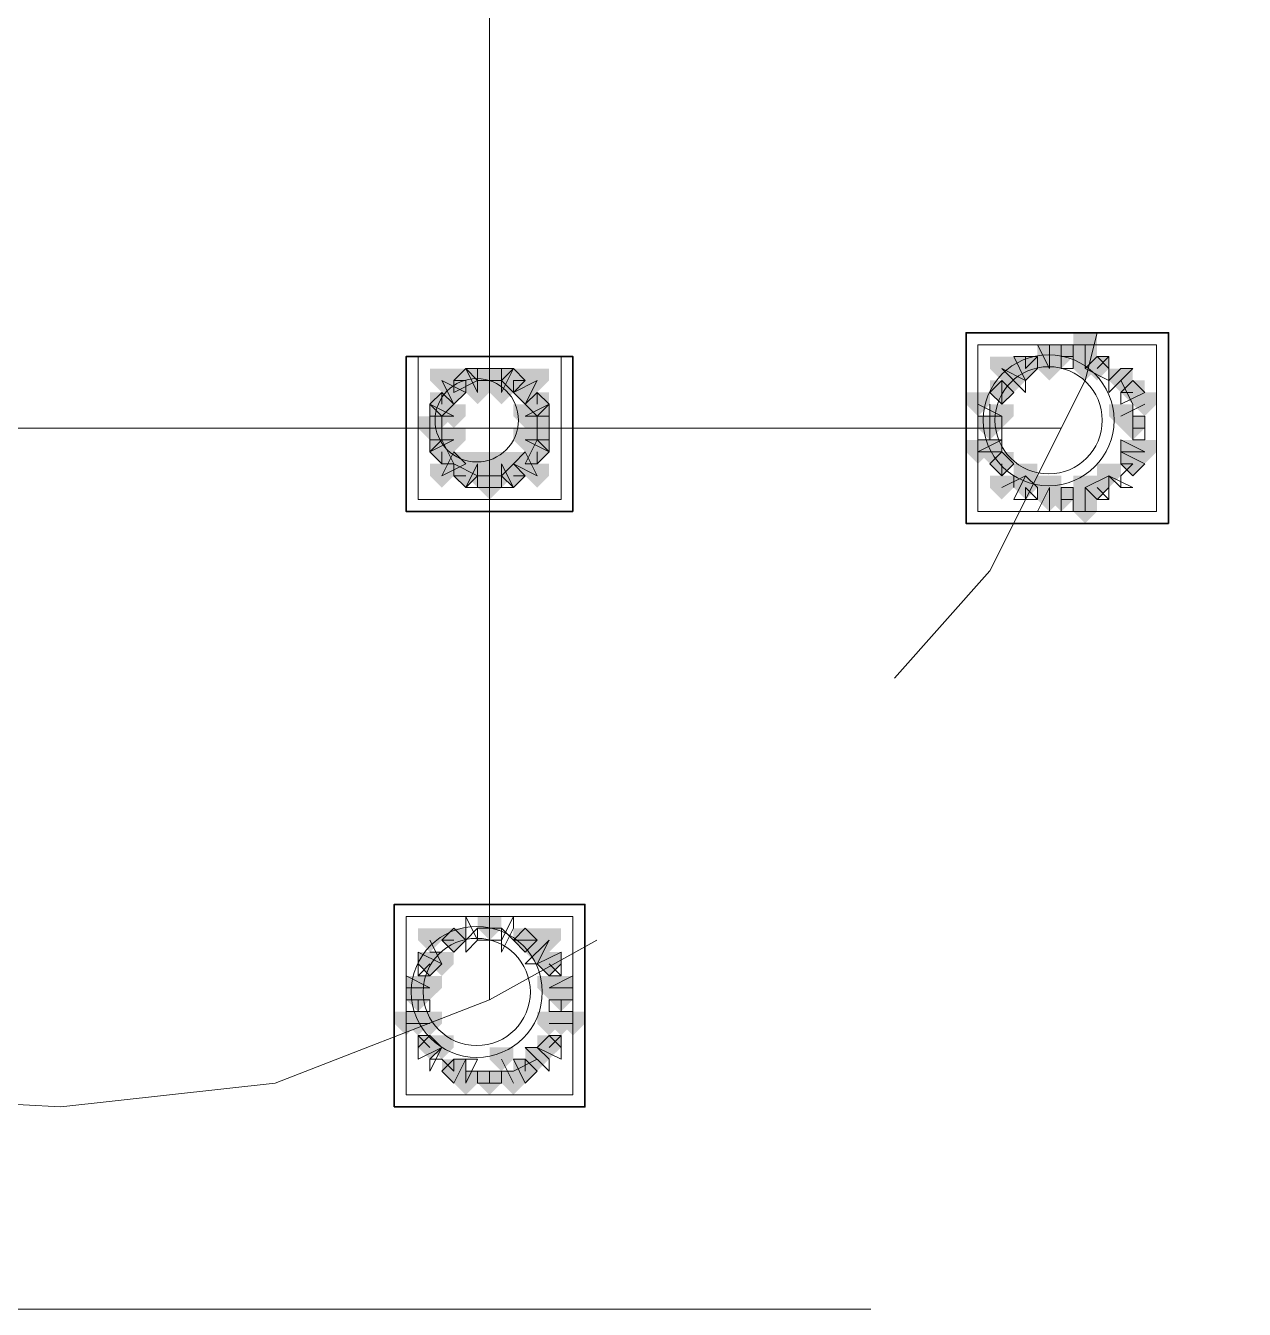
# Model space of a CAD drawing. Header units: millimetres. Extents: x 2315 to 4619, y 1334 to 1897.
# Drawn here: x 3766.15 to 3772.4, y 1534.67 to 1541.26 of the extents above; entities that cross this region are included whole.
import ezdxf

# ---------------------------------------------------------------- set-up
doc = ezdxf.new("R2010")
doc.units = ezdxf.units.MM
doc.linetypes.add('PDF_IMPORT', pattern=[1, 0.8, -0.2])
for name, color, linetype, true_color in [('PDF_10', 7, 'Continuous', 0x00b85c), ('PDF_AXIS', 7, 'Continuous', 0x00b85c), ('PDF_柱构件', 7, 'Continuous', 0x00b85c), ('PDF_转运站初步方案', 7, 'Continuous', 0x00b85c)]:
    doc.layers.add(name, color=color, linetype=linetype, true_color=true_color)
doc.layers.add('PDF_中心线层', color=1, linetype='Continuous')
doc.layers.add('PDF_粗实线层', color=7, linetype='Continuous')

msp = doc.modelspace()

# ---------------------------------------------------------------- hatches: boundary and pattern name
at = {"layer": 'PDF_10', "transparency": 33554559}
for points in [[(3771.4635, 1539.6195), (3771.4024, 1539.6195), (3771.4024, 1539.5584), (3771.4635, 1539.4974), (3771.5246, 1539.5584), (3771.5246, 1539.6195)], [(3771.4635, 1539.6195), (3771.4024, 1539.6195), (3771.4024, 1539.5584), (3771.4635, 1539.4974), (3771.5246, 1539.5584), (3771.5246, 1539.6195)], [(3771.4635, 1539.6195), (3771.4024, 1539.6195), (3771.4024, 1539.5584), (3771.4635, 1539.4974), (3771.5246, 1539.5584), (3771.5246, 1539.6195)], [(3771.2803, 1539.5584), (3771.2192, 1539.5584), (3771.2192, 1539.4974), (3771.2803, 1539.4363), (3771.3413, 1539.4974), (3771.3413, 1539.5584)], [(3771.2803, 1539.5584), (3771.2192, 1539.5584), (3771.2192, 1539.4974), (3771.2803, 1539.4363), (3771.3413, 1539.4974), (3771.3413, 1539.5584)], [(3771.6468, 1539.5584), (3771.5857, 1539.5584), (3771.5857, 1539.4974), (3771.6468, 1539.4363), (3771.7078, 1539.4974), (3771.7078, 1539.5584)], [(3771.6468, 1539.5584), (3771.5857, 1539.5584), (3771.5857, 1539.4974), (3771.6468, 1539.4363), (3771.7078, 1539.4974), (3771.7078, 1539.5584)], [(3768.4095, 1539.4974), (3768.3484, 1539.4974), (3768.3484, 1539.4363), (3768.4095, 1539.3752), (3768.4705, 1539.4363), (3768.4705, 1539.4974)], [(3768.4095, 1539.4974), (3768.3484, 1539.4974), (3768.3484, 1539.4363), (3768.4095, 1539.3752), (3768.4705, 1539.4363), (3768.4705, 1539.4974)], [(3768.5316, 1539.4974), (3768.4705, 1539.4974), (3768.4705, 1539.4363), (3768.5316, 1539.3752), (3768.5927, 1539.4363), (3768.5927, 1539.4974)], [(3768.5316, 1539.4974), (3768.4705, 1539.4974), (3768.4705, 1539.4363), (3768.5316, 1539.3752), (3768.5927, 1539.4363), (3768.5927, 1539.4974)], [(3768.6538, 1539.4974), (3768.5927, 1539.4974), (3768.5927, 1539.4363), (3768.6538, 1539.3752), (3768.7149, 1539.4363), (3768.7149, 1539.4974)], [(3768.6538, 1539.4974), (3768.5927, 1539.4974), (3768.5927, 1539.4363), (3768.6538, 1539.3752), (3768.7149, 1539.4363), (3768.7149, 1539.4974)], [(3771.1581, 1539.4363), (3771.097, 1539.4363), (3771.097, 1539.3752), (3771.1581, 1539.3141), (3771.2192, 1539.3752), (3771.2192, 1539.4363)], [(3771.1581, 1539.4363), (3771.097, 1539.4363), (3771.097, 1539.3752), (3771.1581, 1539.3141), (3771.2192, 1539.3752), (3771.2192, 1539.4363)], [(3771.1581, 1539.4363), (3771.097, 1539.4363), (3771.097, 1539.3752), (3771.1581, 1539.3141), (3771.2192, 1539.3752), (3771.2192, 1539.4363)], [(3771.83, 1539.4363), (3771.7689, 1539.4363), (3771.7689, 1539.3752), (3771.83, 1539.3141), (3771.8911, 1539.3752), (3771.8911, 1539.4363)], [(3771.83, 1539.4363), (3771.7689, 1539.4363), (3771.7689, 1539.3752), (3771.83, 1539.3141), (3771.8911, 1539.3752), (3771.8911, 1539.4363)], [(3768.2873, 1539.3752), (3768.2262, 1539.3752), (3768.2262, 1539.3141), (3768.2873, 1539.253), (3768.3484, 1539.3141), (3768.3484, 1539.3752)], [(3768.2873, 1539.3752), (3768.2262, 1539.3752), (3768.2262, 1539.3141), (3768.2873, 1539.253), (3768.3484, 1539.3141), (3768.3484, 1539.3752)], [(3768.2873, 1539.3752), (3768.2262, 1539.3752), (3768.2262, 1539.3141), (3768.2873, 1539.253), (3768.3484, 1539.3141), (3768.3484, 1539.3752)], [(3768.7759, 1539.3752), (3768.7149, 1539.3752), (3768.7149, 1539.3141), (3768.7759, 1539.253), (3768.837, 1539.3141), (3768.837, 1539.3752)], [(3768.7759, 1539.3752), (3768.7149, 1539.3752), (3768.7149, 1539.3141), (3768.7759, 1539.253), (3768.837, 1539.3141), (3768.837, 1539.3752)], [(3768.7759, 1539.3752), (3768.7149, 1539.3752), (3768.7149, 1539.3141), (3768.7759, 1539.253), (3768.837, 1539.3141), (3768.837, 1539.3752)], [(3768.2262, 1539.253), (3768.1651, 1539.253), (3768.1651, 1539.192), (3768.2262, 1539.1309), (3768.2873, 1539.192), (3768.2873, 1539.253)], [(3768.2262, 1539.253), (3768.1651, 1539.253), (3768.1651, 1539.192), (3768.2262, 1539.1309), (3768.2873, 1539.192), (3768.2873, 1539.253)], [(3768.7759, 1539.253), (3768.7149, 1539.253), (3768.7149, 1539.192), (3768.7759, 1539.1309), (3768.837, 1539.192), (3768.837, 1539.253)], [(3768.7759, 1539.253), (3768.7149, 1539.253), (3768.7149, 1539.192), (3768.7759, 1539.1309), (3768.837, 1539.192), (3768.837, 1539.253)], [(3771.097, 1539.253), (3771.0359, 1539.253), (3771.0359, 1539.192), (3771.097, 1539.1309), (3771.1581, 1539.192), (3771.1581, 1539.253)], [(3771.097, 1539.253), (3771.0359, 1539.253), (3771.0359, 1539.192), (3771.097, 1539.1309), (3771.1581, 1539.192), (3771.1581, 1539.253)], [(3771.83, 1539.253), (3771.7689, 1539.253), (3771.7689, 1539.192), (3771.83, 1539.1309), (3771.8911, 1539.192), (3771.8911, 1539.253)], [(3771.83, 1539.253), (3771.7689, 1539.253), (3771.7689, 1539.192), (3771.83, 1539.1309), (3771.8911, 1539.192), (3771.8911, 1539.253)], [(3768.2873, 1539.1309), (3768.2262, 1539.1309), (3768.2262, 1539.0698), (3768.2873, 1539.0087), (3768.3484, 1539.0698), (3768.3484, 1539.1309)], [(3768.2873, 1539.1309), (3768.2262, 1539.1309), (3768.2262, 1539.0698), (3768.2873, 1539.0087), (3768.3484, 1539.0698), (3768.3484, 1539.1309)], [(3768.7759, 1539.1309), (3768.7149, 1539.1309), (3768.7149, 1539.0698), (3768.7759, 1539.0087), (3768.837, 1539.0698), (3768.837, 1539.1309)], [(3768.7759, 1539.1309), (3768.7149, 1539.1309), (3768.7149, 1539.0698), (3768.7759, 1539.0087), (3768.837, 1539.0698), (3768.837, 1539.1309)], [(3771.1581, 1539.0698), (3771.097, 1539.0698), (3771.097, 1539.0087), (3771.1581, 1538.9476), (3771.2192, 1539.0087), (3771.2192, 1539.0698)], [(3771.1581, 1539.0698), (3771.097, 1539.0698), (3771.097, 1539.0087), (3771.1581, 1538.9476), (3771.2192, 1539.0087), (3771.2192, 1539.0698)], [(3771.1581, 1539.0698), (3771.097, 1539.0698), (3771.097, 1539.0087), (3771.1581, 1538.9476), (3771.2192, 1539.0087), (3771.2192, 1539.0698)], [(3771.83, 1539.0698), (3771.7689, 1539.0698), (3771.7689, 1539.0087), (3771.83, 1538.9476), (3771.8911, 1539.0087), (3771.8911, 1539.0698)], [(3771.83, 1539.0698), (3771.7689, 1539.0698), (3771.7689, 1539.0087), (3771.83, 1538.9476), (3771.8911, 1539.0087), (3771.8911, 1539.0698)], [(3768.4095, 1539.0087), (3768.3484, 1539.0087), (3768.3484, 1538.9476), (3768.4095, 1538.8866), (3768.4705, 1538.9476), (3768.4705, 1539.0087)], [(3768.4095, 1539.0087), (3768.3484, 1539.0087), (3768.3484, 1538.9476), (3768.4095, 1538.8866), (3768.4705, 1538.9476), (3768.4705, 1539.0087)], [(3768.4095, 1539.0087), (3768.3484, 1539.0087), (3768.3484, 1538.9476), (3768.4095, 1538.8866), (3768.4705, 1538.9476), (3768.4705, 1539.0087)], [(3768.6538, 1539.0087), (3768.5927, 1539.0087), (3768.5927, 1538.9476), (3768.6538, 1538.8866), (3768.7149, 1538.9476), (3768.7149, 1539.0087)], [(3768.6538, 1539.0087), (3768.5927, 1539.0087), (3768.5927, 1538.9476), (3768.6538, 1538.8866), (3768.7149, 1538.9476), (3768.7149, 1539.0087)], [(3768.6538, 1539.0087), (3768.5927, 1539.0087), (3768.5927, 1538.9476), (3768.6538, 1538.8866), (3768.7149, 1538.9476), (3768.7149, 1539.0087)], [(3768.5316, 1538.9476), (3768.4705, 1538.9476), (3768.4705, 1538.8866), (3768.5316, 1538.8255), (3768.5927, 1538.8866), (3768.5927, 1538.9476)], [(3768.5316, 1538.9476), (3768.4705, 1538.9476), (3768.4705, 1538.8866), (3768.5316, 1538.8255), (3768.5927, 1538.8866), (3768.5927, 1538.9476)], [(3771.2803, 1538.9476), (3771.2192, 1538.9476), (3771.2192, 1538.8866), (3771.2803, 1538.8255), (3771.3413, 1538.8866), (3771.3413, 1538.9476)], [(3771.2803, 1538.9476), (3771.2192, 1538.9476), (3771.2192, 1538.8866), (3771.2803, 1538.8255), (3771.3413, 1538.8866), (3771.3413, 1538.9476)], [(3771.6468, 1538.9476), (3771.5857, 1538.9476), (3771.5857, 1538.8866), (3771.6468, 1538.8255), (3771.7078, 1538.8866), (3771.7078, 1538.9476)], [(3771.6468, 1538.9476), (3771.5857, 1538.9476), (3771.5857, 1538.8866), (3771.6468, 1538.8255), (3771.7078, 1538.8866), (3771.7078, 1538.9476)], [(3771.4635, 1538.8866), (3771.4024, 1538.8866), (3771.4024, 1538.8255), (3771.4635, 1538.7644), (3771.5246, 1538.8255), (3771.5246, 1538.8866)], [(3771.4635, 1538.8866), (3771.4024, 1538.8866), (3771.4024, 1538.8255), (3771.4635, 1538.7644), (3771.5246, 1538.8255), (3771.5246, 1538.8866)], [(3768.3484, 1536.6265), (3768.2873, 1536.6265), (3768.2873, 1536.5655), (3768.3484, 1536.5044), (3768.4095, 1536.5655), (3768.4095, 1536.6265)], [(3768.3484, 1536.6265), (3768.2873, 1536.6265), (3768.2873, 1536.5655), (3768.3484, 1536.5044), (3768.4095, 1536.5655), (3768.4095, 1536.6265)], [(3768.3484, 1536.6265), (3768.2873, 1536.6265), (3768.2873, 1536.5655), (3768.3484, 1536.5044), (3768.4095, 1536.5655), (3768.4095, 1536.6265)], [(3768.5316, 1536.6876), (3768.4705, 1536.6876), (3768.4705, 1536.6265), (3768.5316, 1536.5655), (3768.5927, 1536.6265), (3768.5927, 1536.6876)], [(3768.5316, 1536.6876), (3768.4705, 1536.6876), (3768.4705, 1536.6265), (3768.5316, 1536.5655), (3768.5927, 1536.6265), (3768.5927, 1536.6876)], [(3768.7149, 1536.6265), (3768.6538, 1536.6265), (3768.6538, 1536.5655), (3768.7149, 1536.5044), (3768.7759, 1536.5655), (3768.7759, 1536.6265)], [(3768.7149, 1536.6265), (3768.6538, 1536.6265), (3768.6538, 1536.5655), (3768.7149, 1536.5044), (3768.7759, 1536.5655), (3768.7759, 1536.6265)], [(3768.7149, 1536.6265), (3768.6538, 1536.6265), (3768.6538, 1536.5655), (3768.7149, 1536.5044), (3768.7759, 1536.5655), (3768.7759, 1536.6265)], [(3768.2262, 1536.5044), (3768.1651, 1536.5044), (3768.1651, 1536.4433), (3768.2262, 1536.3822), (3768.2873, 1536.4433), (3768.2873, 1536.5044)], [(3768.2262, 1536.5044), (3768.1651, 1536.5044), (3768.1651, 1536.4433), (3768.2262, 1536.3822), (3768.2873, 1536.4433), (3768.2873, 1536.5044)], [(3768.837, 1536.5044), (3768.7759, 1536.5044), (3768.7759, 1536.4433), (3768.837, 1536.3822), (3768.8981, 1536.4433), (3768.8981, 1536.5044)], [(3768.837, 1536.5044), (3768.7759, 1536.5044), (3768.7759, 1536.4433), (3768.837, 1536.3822), (3768.8981, 1536.4433), (3768.8981, 1536.5044)], [(3768.1651, 1536.3211), (3768.104, 1536.3211), (3768.104, 1536.2601), (3768.1651, 1536.199), (3768.2262, 1536.2601), (3768.2262, 1536.3211)], [(3768.1651, 1536.3211), (3768.104, 1536.3211), (3768.104, 1536.2601), (3768.1651, 1536.199), (3768.2262, 1536.2601), (3768.2262, 1536.3211)], [(3768.8981, 1536.3211), (3768.837, 1536.3211), (3768.837, 1536.2601), (3768.8981, 1536.199), (3768.9592, 1536.2601), (3768.9592, 1536.3211)], [(3768.8981, 1536.3211), (3768.837, 1536.3211), (3768.837, 1536.2601), (3768.8981, 1536.199), (3768.9592, 1536.2601), (3768.9592, 1536.3211)], [(3768.2262, 1536.0768), (3768.1651, 1536.0768), (3768.1651, 1536.0157), (3768.2262, 1535.9547), (3768.2873, 1536.0157), (3768.2873, 1536.0768)], [(3768.2262, 1536.0768), (3768.1651, 1536.0768), (3768.1651, 1536.0157), (3768.2262, 1535.9547), (3768.2873, 1536.0157), (3768.2873, 1536.0768)], [(3768.837, 1536.0768), (3768.7759, 1536.0768), (3768.7759, 1536.0157), (3768.837, 1535.9547), (3768.8981, 1536.0157), (3768.8981, 1536.0768)], [(3768.837, 1536.0768), (3768.7759, 1536.0768), (3768.7759, 1536.0157), (3768.837, 1535.9547), (3768.8981, 1536.0157), (3768.8981, 1536.0768)], [(3768.3484, 1535.9547), (3768.2873, 1535.9547), (3768.2873, 1535.8936), (3768.3484, 1535.8325), (3768.4095, 1535.8936), (3768.4095, 1535.9547)], [(3768.3484, 1535.9547), (3768.2873, 1535.9547), (3768.2873, 1535.8936), (3768.3484, 1535.8325), (3768.4095, 1535.8936), (3768.4095, 1535.9547)], [(3768.7149, 1535.9547), (3768.6538, 1535.9547), (3768.6538, 1535.8936), (3768.7149, 1535.8325), (3768.7759, 1535.8936), (3768.7759, 1535.9547)], [(3768.7149, 1535.9547), (3768.6538, 1535.9547), (3768.6538, 1535.8936), (3768.7149, 1535.8325), (3768.7759, 1535.8936), (3768.7759, 1535.9547)], [(3768.5316, 1535.8936), (3768.4705, 1535.8936), (3768.4705, 1535.8325), (3768.5316, 1535.7714), (3768.5927, 1535.8325), (3768.5927, 1535.8936)], [(3768.5316, 1535.8936), (3768.4705, 1535.8936), (3768.4705, 1535.8325), (3768.5316, 1535.7714), (3768.5927, 1535.8325), (3768.5927, 1535.8936)]]:
    msp.add_hatch(color=6, dxfattribs=at).paths.add_polyline_path(points)
at = {"layer": 'PDF_柱构件', "transparency": 33554559}
for points in [[(3771.5857, 1539.6806), (3771.5246, 1539.6806), (3771.5246, 1539.6195), (3771.5857, 1539.5584), (3771.6468, 1539.6195), (3771.6468, 1539.6806)], [(3771.4024, 1539.6195), (3771.3413, 1539.6195), (3771.3413, 1539.5584), (3771.4024, 1539.4974), (3771.4635, 1539.5584), (3771.4635, 1539.6195)], [(3771.5857, 1539.6195), (3771.5246, 1539.6195), (3771.5246, 1539.5584), (3771.5857, 1539.4974), (3771.6468, 1539.5584), (3771.6468, 1539.6195)], [(3771.1581, 1539.5584), (3771.097, 1539.5584), (3771.097, 1539.4974), (3771.1581, 1539.4363), (3771.2192, 1539.4974), (3771.2192, 1539.5584)], [(3771.4024, 1539.5584), (3771.3413, 1539.5584), (3771.3413, 1539.4974), (3771.4024, 1539.4363), (3771.4635, 1539.4974), (3771.4635, 1539.5584)], [(3771.5857, 1539.5584), (3771.5246, 1539.5584), (3771.5246, 1539.4974), (3771.5857, 1539.4363), (3771.6468, 1539.4974), (3771.6468, 1539.5584)], [(3768.2873, 1539.4974), (3768.2262, 1539.4974), (3768.2262, 1539.4363), (3768.2873, 1539.3752), (3768.3484, 1539.4363), (3768.3484, 1539.4974)], [(3768.4705, 1539.4974), (3768.4095, 1539.4974), (3768.4095, 1539.4363), (3768.4705, 1539.3752), (3768.5316, 1539.4363), (3768.5316, 1539.4974)], [(3768.5927, 1539.4974), (3768.5316, 1539.4974), (3768.5316, 1539.4363), (3768.5927, 1539.3752), (3768.6538, 1539.4363), (3768.6538, 1539.4974)], [(3768.7759, 1539.4974), (3768.7149, 1539.4974), (3768.7149, 1539.4363), (3768.7759, 1539.3752), (3768.837, 1539.4363), (3768.837, 1539.4974)], [(3771.2192, 1539.4974), (3771.1581, 1539.4974), (3771.1581, 1539.4363), (3771.2192, 1539.3752), (3771.2803, 1539.4363), (3771.2803, 1539.4974)], [(3771.7689, 1539.4974), (3771.7078, 1539.4974), (3771.7078, 1539.4363), (3771.7689, 1539.3752), (3771.83, 1539.4363), (3771.83, 1539.4974)], [(3768.3484, 1539.4363), (3768.2873, 1539.4363), (3768.2873, 1539.3752), (3768.3484, 1539.3141), (3768.4095, 1539.3752), (3768.4095, 1539.4363)], [(3768.4705, 1539.4363), (3768.4095, 1539.4363), (3768.4095, 1539.3752), (3768.4705, 1539.3141), (3768.5316, 1539.3752), (3768.5316, 1539.4363)], [(3768.5927, 1539.4363), (3768.5316, 1539.4363), (3768.5316, 1539.3752), (3768.5927, 1539.3141), (3768.6538, 1539.3752), (3768.6538, 1539.4363)], [(3768.7149, 1539.4363), (3768.6538, 1539.4363), (3768.6538, 1539.3752), (3768.7149, 1539.3141), (3768.7759, 1539.3752), (3768.7759, 1539.4363)], [(3771.0359, 1539.3752), (3770.9749, 1539.3752), (3770.9749, 1539.3141), (3771.0359, 1539.253), (3771.097, 1539.3141), (3771.097, 1539.3752)], [(3771.8911, 1539.3752), (3771.83, 1539.3752), (3771.83, 1539.3141), (3771.8911, 1539.253), (3771.9522, 1539.3141), (3771.9522, 1539.3752)], [(3768.2873, 1539.3141), (3768.2262, 1539.3141), (3768.2262, 1539.253), (3768.2873, 1539.192), (3768.3484, 1539.253), (3768.3484, 1539.3141)], [(3768.3484, 1539.3141), (3768.2873, 1539.3141), (3768.2873, 1539.253), (3768.3484, 1539.192), (3768.4095, 1539.253), (3768.4095, 1539.3141)], [(3768.7149, 1539.3141), (3768.6538, 1539.3141), (3768.6538, 1539.253), (3768.7149, 1539.192), (3768.7759, 1539.253), (3768.7759, 1539.3141)], [(3768.7759, 1539.3141), (3768.7149, 1539.3141), (3768.7149, 1539.253), (3768.7759, 1539.192), (3768.837, 1539.253), (3768.837, 1539.3141)], [(3771.1581, 1539.3141), (3771.097, 1539.3141), (3771.097, 1539.253), (3771.1581, 1539.192), (3771.2192, 1539.253), (3771.2192, 1539.3141)], [(3771.7689, 1539.3141), (3771.7078, 1539.3141), (3771.7078, 1539.253), (3771.7689, 1539.192), (3771.83, 1539.253), (3771.83, 1539.3141)], [(3768.2873, 1539.192), (3768.2262, 1539.192), (3768.2262, 1539.1309), (3768.2873, 1539.0698), (3768.3484, 1539.1309), (3768.3484, 1539.192)], [(3768.3484, 1539.192), (3768.2873, 1539.192), (3768.2873, 1539.1309), (3768.3484, 1539.0698), (3768.4095, 1539.1309), (3768.4095, 1539.192)], [(3768.7149, 1539.192), (3768.6538, 1539.192), (3768.6538, 1539.1309), (3768.7149, 1539.0698), (3768.7759, 1539.1309), (3768.7759, 1539.192)], [(3768.7759, 1539.192), (3768.7149, 1539.192), (3768.7149, 1539.1309), (3768.7759, 1539.0698), (3768.837, 1539.1309), (3768.837, 1539.192)], [(3771.0359, 1539.1309), (3770.9749, 1539.1309), (3770.9749, 1539.0698), (3771.0359, 1539.0087), (3771.097, 1539.0698), (3771.097, 1539.1309)], [(3771.097, 1539.1309), (3771.0359, 1539.1309), (3771.0359, 1539.0698), (3771.097, 1539.0087), (3771.1581, 1539.0698), (3771.1581, 1539.1309)], [(3771.83, 1539.1309), (3771.7689, 1539.1309), (3771.7689, 1539.0698), (3771.83, 1539.0087), (3771.8911, 1539.0698), (3771.8911, 1539.1309)], [(3771.8911, 1539.1309), (3771.83, 1539.1309), (3771.83, 1539.0698), (3771.8911, 1539.0087), (3771.9522, 1539.0698), (3771.9522, 1539.1309)], [(3768.3484, 1539.0698), (3768.2873, 1539.0698), (3768.2873, 1539.0087), (3768.3484, 1538.9476), (3768.4095, 1539.0087), (3768.4095, 1539.0698)], [(3768.4705, 1539.0698), (3768.4095, 1539.0698), (3768.4095, 1539.0087), (3768.4705, 1538.9476), (3768.5316, 1539.0087), (3768.5316, 1539.0698)], [(3768.5927, 1539.0698), (3768.5316, 1539.0698), (3768.5316, 1539.0087), (3768.5927, 1538.9476), (3768.6538, 1539.0087), (3768.6538, 1539.0698)], [(3768.7149, 1539.0698), (3768.6538, 1539.0698), (3768.6538, 1539.0087), (3768.7149, 1538.9476), (3768.7759, 1539.0087), (3768.7759, 1539.0698)], [(3768.2873, 1539.0087), (3768.2262, 1539.0087), (3768.2262, 1538.9476), (3768.2873, 1538.8866), (3768.3484, 1538.9476), (3768.3484, 1539.0087)], [(3768.4705, 1539.0087), (3768.4095, 1539.0087), (3768.4095, 1538.9476), (3768.4705, 1538.8866), (3768.5316, 1538.9476), (3768.5316, 1539.0087)], [(3768.5927, 1539.0087), (3768.5316, 1539.0087), (3768.5316, 1538.9476), (3768.5927, 1538.8866), (3768.6538, 1538.9476), (3768.6538, 1539.0087)], [(3768.7759, 1539.0087), (3768.7149, 1539.0087), (3768.7149, 1538.9476), (3768.7759, 1538.8866), (3768.837, 1538.9476), (3768.837, 1539.0087)], [(3771.2803, 1539.0087), (3771.2192, 1539.0087), (3771.2192, 1538.9476), (3771.2803, 1538.8866), (3771.3413, 1538.9476), (3771.3413, 1539.0087)], [(3771.7078, 1539.0087), (3771.6468, 1539.0087), (3771.6468, 1538.9476), (3771.7078, 1538.8866), (3771.7689, 1538.9476), (3771.7689, 1539.0087)], [(3771.1581, 1538.9476), (3771.097, 1538.9476), (3771.097, 1538.8866), (3771.1581, 1538.8255), (3771.2192, 1538.8866), (3771.2192, 1538.9476)], [(3771.4024, 1538.9476), (3771.3413, 1538.9476), (3771.3413, 1538.8866), (3771.4024, 1538.8255), (3771.4635, 1538.8866), (3771.4635, 1538.9476)], [(3771.5857, 1538.9476), (3771.5246, 1538.9476), (3771.5246, 1538.8866), (3771.5857, 1538.8255), (3771.6468, 1538.8866), (3771.6468, 1538.9476)], [(3771.4024, 1538.8866), (3771.3413, 1538.8866), (3771.3413, 1538.8255), (3771.4024, 1538.7644), (3771.4635, 1538.8255), (3771.4635, 1538.8866)], [(3771.5857, 1538.8866), (3771.5246, 1538.8866), (3771.5246, 1538.8255), (3771.5857, 1538.7644), (3771.6468, 1538.8255), (3771.6468, 1538.8866)], [(3771.5857, 1538.8255), (3771.5246, 1538.8255), (3771.5246, 1538.7644), (3771.5857, 1538.7033), (3771.6468, 1538.7644), (3771.6468, 1538.8255)], [(3768.2262, 1536.6265), (3768.1651, 1536.6265), (3768.1651, 1536.5655), (3768.2262, 1536.5044), (3768.2873, 1536.5655), (3768.2873, 1536.6265)], [(3768.837, 1536.6265), (3768.7759, 1536.6265), (3768.7759, 1536.5655), (3768.837, 1536.5044), (3768.8981, 1536.5655), (3768.8981, 1536.6265)], [(3768.7759, 1536.5655), (3768.7149, 1536.5655), (3768.7149, 1536.5044), (3768.7759, 1536.4433), (3768.837, 1536.5044), (3768.837, 1536.5655)], [(3768.2873, 1536.5044), (3768.2262, 1536.5044), (3768.2262, 1536.4433), (3768.2873, 1536.3822), (3768.3484, 1536.4433), (3768.3484, 1536.5044)], [(3768.1651, 1536.3822), (3768.104, 1536.3822), (3768.104, 1536.3211), (3768.1651, 1536.2601), (3768.2262, 1536.3211), (3768.2262, 1536.3822)], [(3768.2262, 1536.3822), (3768.1651, 1536.3822), (3768.1651, 1536.3211), (3768.2262, 1536.2601), (3768.2873, 1536.3211), (3768.2873, 1536.3822)], [(3768.837, 1536.3822), (3768.7759, 1536.3822), (3768.7759, 1536.3211), (3768.837, 1536.2601), (3768.8981, 1536.3211), (3768.8981, 1536.3822)], [(3768.8981, 1536.3822), (3768.837, 1536.3822), (3768.837, 1536.3211), (3768.8981, 1536.2601), (3768.9592, 1536.3211), (3768.9592, 1536.3822)], [(3768.104, 1536.199), (3768.043, 1536.199), (3768.043, 1536.1379), (3768.104, 1536.0768), (3768.1651, 1536.1379), (3768.1651, 1536.199)], [(3768.1651, 1536.199), (3768.104, 1536.199), (3768.104, 1536.1379), (3768.1651, 1536.0768), (3768.2262, 1536.1379), (3768.2262, 1536.199)], [(3768.2262, 1536.199), (3768.1651, 1536.199), (3768.1651, 1536.1379), (3768.2262, 1536.0768), (3768.2873, 1536.1379), (3768.2873, 1536.199)], [(3768.837, 1536.199), (3768.7759, 1536.199), (3768.7759, 1536.1379), (3768.837, 1536.0768), (3768.8981, 1536.1379), (3768.8981, 1536.199)], [(3768.8981, 1536.199), (3768.837, 1536.199), (3768.837, 1536.1379), (3768.8981, 1536.0768), (3768.9592, 1536.1379), (3768.9592, 1536.199)], [(3768.9592, 1536.199), (3768.8981, 1536.199), (3768.8981, 1536.1379), (3768.9592, 1536.0768), (3769.0203, 1536.1379), (3769.0203, 1536.199)], [(3768.2873, 1536.0768), (3768.2262, 1536.0768), (3768.2262, 1536.0157), (3768.2873, 1535.9547), (3768.3484, 1536.0157), (3768.3484, 1536.0768)], [(3768.5927, 1536.0157), (3768.5316, 1536.0157), (3768.5316, 1535.9547), (3768.5927, 1535.8936), (3768.6538, 1535.9547), (3768.6538, 1536.0157)], [(3768.7759, 1536.0157), (3768.7149, 1536.0157), (3768.7149, 1535.9547), (3768.7759, 1535.8936), (3768.837, 1535.9547), (3768.837, 1536.0157)], [(3768.4095, 1535.8936), (3768.3484, 1535.8936), (3768.3484, 1535.8325), (3768.4095, 1535.7714), (3768.4705, 1535.8325), (3768.4705, 1535.8936)], [(3768.6538, 1535.8936), (3768.5927, 1535.8936), (3768.5927, 1535.8325), (3768.6538, 1535.7714), (3768.7149, 1535.8325), (3768.7149, 1535.8936)]]:
    msp.add_hatch(color=6, dxfattribs=at).paths.add_polyline_path(points)
at = {"layer": 'PDF_转运站初步方案', "transparency": 33554559}
for points in [[(3771.4635, 1539.6195), (3771.4024, 1539.6195), (3771.4024, 1539.5584), (3771.4635, 1539.4974), (3771.5246, 1539.5584), (3771.5246, 1539.6195)], [(3771.4635, 1539.6195), (3771.4024, 1539.6195), (3771.4024, 1539.5584), (3771.4635, 1539.4974), (3771.5246, 1539.5584), (3771.5246, 1539.6195)], [(3771.2803, 1539.5584), (3771.2192, 1539.5584), (3771.2192, 1539.4974), (3771.2803, 1539.4363), (3771.3413, 1539.4974), (3771.3413, 1539.5584)], [(3771.2803, 1539.5584), (3771.2192, 1539.5584), (3771.2192, 1539.4974), (3771.2803, 1539.4363), (3771.3413, 1539.4974), (3771.3413, 1539.5584)], [(3771.6468, 1539.5584), (3771.5857, 1539.5584), (3771.5857, 1539.4974), (3771.6468, 1539.4363), (3771.7078, 1539.4974), (3771.7078, 1539.5584)], [(3771.6468, 1539.5584), (3771.5857, 1539.5584), (3771.5857, 1539.4974), (3771.6468, 1539.4363), (3771.7078, 1539.4974), (3771.7078, 1539.5584)], [(3768.4095, 1539.4974), (3768.3484, 1539.4974), (3768.3484, 1539.4363), (3768.4095, 1539.3752), (3768.4705, 1539.4363), (3768.4705, 1539.4974)], [(3768.4095, 1539.4974), (3768.3484, 1539.4974), (3768.3484, 1539.4363), (3768.4095, 1539.3752), (3768.4705, 1539.4363), (3768.4705, 1539.4974)], [(3768.5316, 1539.4974), (3768.4705, 1539.4974), (3768.4705, 1539.4363), (3768.5316, 1539.3752), (3768.5927, 1539.4363), (3768.5927, 1539.4974)], [(3768.5316, 1539.4974), (3768.4705, 1539.4974), (3768.4705, 1539.4363), (3768.5316, 1539.3752), (3768.5927, 1539.4363), (3768.5927, 1539.4974)], [(3768.6538, 1539.4974), (3768.5927, 1539.4974), (3768.5927, 1539.4363), (3768.6538, 1539.3752), (3768.7149, 1539.4363), (3768.7149, 1539.4974)], [(3768.6538, 1539.4974), (3768.5927, 1539.4974), (3768.5927, 1539.4363), (3768.6538, 1539.3752), (3768.7149, 1539.4363), (3768.7149, 1539.4974)], [(3771.1581, 1539.4363), (3771.097, 1539.4363), (3771.097, 1539.3752), (3771.1581, 1539.3141), (3771.2192, 1539.3752), (3771.2192, 1539.4363)], [(3771.1581, 1539.4363), (3771.097, 1539.4363), (3771.097, 1539.3752), (3771.1581, 1539.3141), (3771.2192, 1539.3752), (3771.2192, 1539.4363)], [(3771.83, 1539.4363), (3771.7689, 1539.4363), (3771.7689, 1539.3752), (3771.83, 1539.3141), (3771.8911, 1539.3752), (3771.8911, 1539.4363)], [(3771.83, 1539.4363), (3771.7689, 1539.4363), (3771.7689, 1539.3752), (3771.83, 1539.3141), (3771.8911, 1539.3752), (3771.8911, 1539.4363)], [(3768.2873, 1539.3752), (3768.2262, 1539.3752), (3768.2262, 1539.3141), (3768.2873, 1539.253), (3768.3484, 1539.3141), (3768.3484, 1539.3752)], [(3768.2873, 1539.3752), (3768.2262, 1539.3752), (3768.2262, 1539.3141), (3768.2873, 1539.253), (3768.3484, 1539.3141), (3768.3484, 1539.3752)], [(3768.7759, 1539.3752), (3768.7149, 1539.3752), (3768.7149, 1539.3141), (3768.7759, 1539.253), (3768.837, 1539.3141), (3768.837, 1539.3752)], [(3768.7759, 1539.3752), (3768.7149, 1539.3752), (3768.7149, 1539.3141), (3768.7759, 1539.253), (3768.837, 1539.3141), (3768.837, 1539.3752)], [(3768.2262, 1539.253), (3768.1651, 1539.253), (3768.1651, 1539.192), (3768.2262, 1539.1309), (3768.2873, 1539.192), (3768.2873, 1539.253)], [(3768.2262, 1539.253), (3768.1651, 1539.253), (3768.1651, 1539.192), (3768.2262, 1539.1309), (3768.2873, 1539.192), (3768.2873, 1539.253)], [(3768.7759, 1539.253), (3768.7149, 1539.253), (3768.7149, 1539.192), (3768.7759, 1539.1309), (3768.837, 1539.192), (3768.837, 1539.253)], [(3768.7759, 1539.253), (3768.7149, 1539.253), (3768.7149, 1539.192), (3768.7759, 1539.1309), (3768.837, 1539.192), (3768.837, 1539.253)], [(3771.097, 1539.253), (3771.0359, 1539.253), (3771.0359, 1539.192), (3771.097, 1539.1309), (3771.1581, 1539.192), (3771.1581, 1539.253)], [(3771.097, 1539.253), (3771.0359, 1539.253), (3771.0359, 1539.192), (3771.097, 1539.1309), (3771.1581, 1539.192), (3771.1581, 1539.253)], [(3771.83, 1539.253), (3771.7689, 1539.253), (3771.7689, 1539.192), (3771.83, 1539.1309), (3771.8911, 1539.192), (3771.8911, 1539.253)], [(3771.83, 1539.253), (3771.7689, 1539.253), (3771.7689, 1539.192), (3771.83, 1539.1309), (3771.8911, 1539.192), (3771.8911, 1539.253)], [(3768.2873, 1539.1309), (3768.2262, 1539.1309), (3768.2262, 1539.0698), (3768.2873, 1539.0087), (3768.3484, 1539.0698), (3768.3484, 1539.1309)], [(3768.2873, 1539.1309), (3768.2262, 1539.1309), (3768.2262, 1539.0698), (3768.2873, 1539.0087), (3768.3484, 1539.0698), (3768.3484, 1539.1309)], [(3768.7759, 1539.1309), (3768.7149, 1539.1309), (3768.7149, 1539.0698), (3768.7759, 1539.0087), (3768.837, 1539.0698), (3768.837, 1539.1309)], [(3768.7759, 1539.1309), (3768.7149, 1539.1309), (3768.7149, 1539.0698), (3768.7759, 1539.0087), (3768.837, 1539.0698), (3768.837, 1539.1309)], [(3771.1581, 1539.0698), (3771.097, 1539.0698), (3771.097, 1539.0087), (3771.1581, 1538.9476), (3771.2192, 1539.0087), (3771.2192, 1539.0698)], [(3771.1581, 1539.0698), (3771.097, 1539.0698), (3771.097, 1539.0087), (3771.1581, 1538.9476), (3771.2192, 1539.0087), (3771.2192, 1539.0698)], [(3771.83, 1539.0698), (3771.7689, 1539.0698), (3771.7689, 1539.0087), (3771.83, 1538.9476), (3771.8911, 1539.0087), (3771.8911, 1539.0698)], [(3771.83, 1539.0698), (3771.7689, 1539.0698), (3771.7689, 1539.0087), (3771.83, 1538.9476), (3771.8911, 1539.0087), (3771.8911, 1539.0698)], [(3768.4095, 1539.0087), (3768.3484, 1539.0087), (3768.3484, 1538.9476), (3768.4095, 1538.8866), (3768.4705, 1538.9476), (3768.4705, 1539.0087)], [(3768.4095, 1539.0087), (3768.3484, 1539.0087), (3768.3484, 1538.9476), (3768.4095, 1538.8866), (3768.4705, 1538.9476), (3768.4705, 1539.0087)], [(3768.6538, 1539.0087), (3768.5927, 1539.0087), (3768.5927, 1538.9476), (3768.6538, 1538.8866), (3768.7149, 1538.9476), (3768.7149, 1539.0087)], [(3768.6538, 1539.0087), (3768.5927, 1539.0087), (3768.5927, 1538.9476), (3768.6538, 1538.8866), (3768.7149, 1538.9476), (3768.7149, 1539.0087)], [(3768.5316, 1538.9476), (3768.4705, 1538.9476), (3768.4705, 1538.8866), (3768.5316, 1538.8255), (3768.5927, 1538.8866), (3768.5927, 1538.9476)], [(3768.5316, 1538.9476), (3768.4705, 1538.9476), (3768.4705, 1538.8866), (3768.5316, 1538.8255), (3768.5927, 1538.8866), (3768.5927, 1538.9476)], [(3771.2803, 1538.9476), (3771.2192, 1538.9476), (3771.2192, 1538.8866), (3771.2803, 1538.8255), (3771.3413, 1538.8866), (3771.3413, 1538.9476)], [(3771.2803, 1538.9476), (3771.2192, 1538.9476), (3771.2192, 1538.8866), (3771.2803, 1538.8255), (3771.3413, 1538.8866), (3771.3413, 1538.9476)], [(3771.6468, 1538.9476), (3771.5857, 1538.9476), (3771.5857, 1538.8866), (3771.6468, 1538.8255), (3771.7078, 1538.8866), (3771.7078, 1538.9476)], [(3771.6468, 1538.9476), (3771.5857, 1538.9476), (3771.5857, 1538.8866), (3771.6468, 1538.8255), (3771.7078, 1538.8866), (3771.7078, 1538.9476)], [(3771.4635, 1538.8866), (3771.4024, 1538.8866), (3771.4024, 1538.8255), (3771.4635, 1538.7644), (3771.5246, 1538.8255), (3771.5246, 1538.8866)], [(3771.4635, 1538.8866), (3771.4024, 1538.8866), (3771.4024, 1538.8255), (3771.4635, 1538.7644), (3771.5246, 1538.8255), (3771.5246, 1538.8866)], [(3768.3484, 1536.6265), (3768.2873, 1536.6265), (3768.2873, 1536.5655), (3768.3484, 1536.5044), (3768.4095, 1536.5655), (3768.4095, 1536.6265)], [(3768.3484, 1536.6265), (3768.2873, 1536.6265), (3768.2873, 1536.5655), (3768.3484, 1536.5044), (3768.4095, 1536.5655), (3768.4095, 1536.6265)], [(3768.5316, 1536.6876), (3768.4705, 1536.6876), (3768.4705, 1536.6265), (3768.5316, 1536.5655), (3768.5927, 1536.6265), (3768.5927, 1536.6876)], [(3768.5316, 1536.6876), (3768.4705, 1536.6876), (3768.4705, 1536.6265), (3768.5316, 1536.5655), (3768.5927, 1536.6265), (3768.5927, 1536.6876)], [(3768.7149, 1536.6265), (3768.6538, 1536.6265), (3768.6538, 1536.5655), (3768.7149, 1536.5044), (3768.7759, 1536.5655), (3768.7759, 1536.6265)], [(3768.7149, 1536.6265), (3768.6538, 1536.6265), (3768.6538, 1536.5655), (3768.7149, 1536.5044), (3768.7759, 1536.5655), (3768.7759, 1536.6265)], [(3768.2262, 1536.5044), (3768.1651, 1536.5044), (3768.1651, 1536.4433), (3768.2262, 1536.3822), (3768.2873, 1536.4433), (3768.2873, 1536.5044)], [(3768.2262, 1536.5044), (3768.1651, 1536.5044), (3768.1651, 1536.4433), (3768.2262, 1536.3822), (3768.2873, 1536.4433), (3768.2873, 1536.5044)], [(3768.837, 1536.5044), (3768.7759, 1536.5044), (3768.7759, 1536.4433), (3768.837, 1536.3822), (3768.8981, 1536.4433), (3768.8981, 1536.5044)], [(3768.837, 1536.5044), (3768.7759, 1536.5044), (3768.7759, 1536.4433), (3768.837, 1536.3822), (3768.8981, 1536.4433), (3768.8981, 1536.5044)], [(3768.1651, 1536.3211), (3768.104, 1536.3211), (3768.104, 1536.2601), (3768.1651, 1536.199), (3768.2262, 1536.2601), (3768.2262, 1536.3211)], [(3768.1651, 1536.3211), (3768.104, 1536.3211), (3768.104, 1536.2601), (3768.1651, 1536.199), (3768.2262, 1536.2601), (3768.2262, 1536.3211)], [(3768.8981, 1536.3211), (3768.837, 1536.3211), (3768.837, 1536.2601), (3768.8981, 1536.199), (3768.9592, 1536.2601), (3768.9592, 1536.3211)], [(3768.8981, 1536.3211), (3768.837, 1536.3211), (3768.837, 1536.2601), (3768.8981, 1536.199), (3768.9592, 1536.2601), (3768.9592, 1536.3211)], [(3768.2262, 1536.0768), (3768.1651, 1536.0768), (3768.1651, 1536.0157), (3768.2262, 1535.9547), (3768.2873, 1536.0157), (3768.2873, 1536.0768)], [(3768.2262, 1536.0768), (3768.1651, 1536.0768), (3768.1651, 1536.0157), (3768.2262, 1535.9547), (3768.2873, 1536.0157), (3768.2873, 1536.0768)], [(3768.837, 1536.0768), (3768.7759, 1536.0768), (3768.7759, 1536.0157), (3768.837, 1535.9547), (3768.8981, 1536.0157), (3768.8981, 1536.0768)], [(3768.837, 1536.0768), (3768.7759, 1536.0768), (3768.7759, 1536.0157), (3768.837, 1535.9547), (3768.8981, 1536.0157), (3768.8981, 1536.0768)], [(3768.3484, 1535.9547), (3768.2873, 1535.9547), (3768.2873, 1535.8936), (3768.3484, 1535.8325), (3768.4095, 1535.8936), (3768.4095, 1535.9547)], [(3768.3484, 1535.9547), (3768.2873, 1535.9547), (3768.2873, 1535.8936), (3768.3484, 1535.8325), (3768.4095, 1535.8936), (3768.4095, 1535.9547)], [(3768.7149, 1535.9547), (3768.6538, 1535.9547), (3768.6538, 1535.8936), (3768.7149, 1535.8325), (3768.7759, 1535.8936), (3768.7759, 1535.9547)], [(3768.7149, 1535.9547), (3768.6538, 1535.9547), (3768.6538, 1535.8936), (3768.7149, 1535.8325), (3768.7759, 1535.8936), (3768.7759, 1535.9547)], [(3768.5316, 1535.8936), (3768.4705, 1535.8936), (3768.4705, 1535.8325), (3768.5316, 1535.7714), (3768.5927, 1535.8325), (3768.5927, 1535.8936)], [(3768.5316, 1535.8936), (3768.4705, 1535.8936), (3768.4705, 1535.8325), (3768.5316, 1535.7714), (3768.5927, 1535.8325), (3768.5927, 1535.8936)]]:
    msp.add_hatch(color=6, dxfattribs=at).paths.add_polyline_path(points)

# ---------------------------------------------------------------- linework, layer by layer
at = {"layer": 'PDF_10', "color": 6, "lineweight": 18}
for points in [[(3771.2803, 1539.5584), (3771.2803, 1539.4974), (3771.3413, 1539.5584)], [(3771.4635, 1539.5584), (3771.5246, 1539.5584)], [(3771.6468, 1539.5584), (3771.7078, 1539.4974)], [(3771.6468, 1539.4974), (3771.7078, 1539.5584)], [(3768.5316, 1539.4363), (3768.5316, 1539.4974)], [(3768.3484, 1539.4363), (3768.4095, 1539.4363), (3768.4095, 1539.3752)], [(3768.4705, 1539.4363), (3768.5927, 1539.4363)], [(3768.6538, 1539.3752), (3768.6538, 1539.4363), (3768.7149, 1539.4363)], [(3771.1581, 1539.3141), (3771.1581, 1539.4363)], [(3771.7689, 1539.4363), (3771.83, 1539.3141)], [(3768.2873, 1539.3141), (3768.2873, 1539.3752)], [(3768.7759, 1539.3752), (3768.7759, 1539.3141)], [(3771.7689, 1539.3752), (3771.83, 1539.3752)], [(3768.2262, 1539.1309), (3768.2262, 1539.253)], [(3768.2873, 1539.192), (3768.2262, 1539.192)], [(3768.7759, 1539.253), (3768.7759, 1539.1309)], [(3768.7759, 1539.192), (3768.837, 1539.192)], [(3771.097, 1539.1309), (3771.097, 1539.253)], [(3771.1581, 1539.192), (3771.097, 1539.192)], [(3771.83, 1539.253), (3771.83, 1539.1309)], [(3771.83, 1539.192), (3771.8911, 1539.192)], [(3768.2873, 1539.0087), (3768.2873, 1539.0698), (3768.2873, 1539.0087)], [(3768.7759, 1539.0087), (3768.7759, 1539.0698), (3768.7759, 1539.0087)], [(3771.1581, 1538.9476), (3771.1581, 1539.0087)], [(3771.7689, 1539.0087), (3771.83, 1539.0087), (3771.7689, 1538.9476)], [(3768.4095, 1538.9476), (3768.3484, 1538.9476)], [(3768.5316, 1538.9476), (3768.5316, 1538.8866)], [(3768.7149, 1538.9476), (3768.6538, 1538.9476)], [(3768.5927, 1538.8866), (3768.4705, 1538.8866)], [(3771.3413, 1538.8255), (3771.2803, 1538.8866), (3771.2803, 1538.8255)], [(3771.7078, 1538.8866), (3771.6468, 1538.8255)], [(3771.6468, 1538.8866), (3771.7078, 1538.8255)], [(3771.5246, 1538.8255), (3771.4635, 1538.8255), (3771.4635, 1538.7644)], [(3768.5927, 1536.6265), (3768.4705, 1536.6265)], [(3768.5316, 1536.5655), (3768.5316, 1536.6265)], [(3768.3484, 1536.5655), (3768.2873, 1536.5655)], [(3768.7759, 1536.5655), (3768.6538, 1536.5655)], [(3768.2262, 1536.4433), (3768.1651, 1536.3822)], [(3768.2262, 1536.3822), (3768.1651, 1536.4433)], [(3768.8981, 1536.3822), (3768.837, 1536.4433)], [(3768.837, 1536.3822), (3768.8981, 1536.4433)], [(3768.104, 1536.2601), (3768.1651, 1536.2601), (3768.1651, 1536.199)], [(3768.8981, 1536.199), (3768.8981, 1536.2601), (3768.9592, 1536.2601)], [(3768.1651, 1536.0768), (3768.2262, 1536.0157)], [(3768.2262, 1536.0768), (3768.1651, 1536.0157)], [(3768.837, 1536.0157), (3768.8981, 1536.0768)], [(3768.837, 1536.0768), (3768.8981, 1536.0157)], [(3768.2873, 1535.9547), (3768.3484, 1535.8936), (3768.3484, 1535.9547)], [(3768.6538, 1535.8936), (3768.7759, 1535.9547)], [(3768.7149, 1535.9547), (3768.7149, 1535.8936)], [(3768.5316, 1535.8936), (3768.5316, 1535.8325)], [(3768.4705, 1535.8325), (3768.5927, 1535.8325)]]:
    msp.add_lwpolyline(points, dxfattribs=at)
at = {"layer": 'PDF_AXIS', "color": 6, "lineweight": 18}
for points in [[(3771.9522, 1538.7644), (3771.9522, 1539.6195), (3771.0359, 1539.6195), (3771.0359, 1538.7644)], [(3768.8981, 1538.8255), (3768.8981, 1539.5584), (3768.1651, 1539.5584), (3768.1651, 1538.8255)], [(3768.104, 1535.7714), (3768.104, 1536.6876), (3768.9592, 1536.6876), (3768.9592, 1535.7714)]]:
    msp.add_lwpolyline(points, close=True, dxfattribs=at)
at = {"layer": 'PDF_中心线层', "color": 5, "linetype": 'PDF_IMPORT', "lineweight": 18, "ltscale": 14.048656}
msp.add_lwpolyline([(3703.0527, 1534.672), (3773.0516, 1534.672), (3773.0516, 1561.6698), (3703.0527, 1561.6698), (3703.0527, 1534.672)], dxfattribs=at)
at = {"layer": 'PDF_中心线层', "color": 6, "lineweight": 18}
for points in [[(3768.5316, 1547.1325), (3768.5316, 1536.2601)], [(3760.0413, 1541.6352), (3760.0413, 1541.1466), (3760.2857, 1539.986), (3760.7132, 1538.9476), (3761.324, 1537.9703), (3762.1181, 1537.1763), (3763.0343, 1536.5044), (3764.0727, 1536.0157), (3765.1722, 1535.7714), (3766.3327, 1535.7103), (3767.4322, 1535.8325), (3768.5316, 1536.2601), (3769.0813, 1536.5655)], [(3770.6084, 1537.9093), (3771.097, 1538.459), (3771.5857, 1539.4363), (3771.6468, 1539.6806)], [(3760.5911, 1539.192), (3771.4635, 1539.192)]]:
    msp.add_lwpolyline(points, dxfattribs=at)
at = {"layer": 'PDF_柱构件', "color": 6, "lineweight": 18}
for points in [[(3771.3413, 1539.6195), (3771.4024, 1539.4974), (3771.4024, 1539.6195)], [(3771.4635, 1539.4974), (3771.5246, 1539.4974), (3771.5246, 1539.6195), (3771.4635, 1539.6195)], [(3771.5857, 1539.6195), (3771.5857, 1539.4974)], [(3771.2803, 1539.4363), (3771.3413, 1539.4974), (3771.3413, 1539.5584), (3771.2192, 1539.5584)], [(3771.5857, 1539.4974), (3771.7078, 1539.4363), (3771.7078, 1539.5584), (3771.6468, 1539.5584)], [(3768.3484, 1539.3752), (3768.4705, 1539.4363), (3768.4095, 1539.4974), (3768.3484, 1539.4363)], [(3768.4095, 1539.4974), (3768.4705, 1539.3752), (3768.4705, 1539.4974)], [(3768.4705, 1539.4363), (3768.5927, 1539.4363), (3768.5927, 1539.4974), (3768.4705, 1539.4974)], [(3768.5927, 1539.4974), (3768.5927, 1539.3752), (3768.6538, 1539.4974)], [(3768.5927, 1539.4363), (3768.6538, 1539.3752), (3768.7149, 1539.4363), (3768.6538, 1539.4974)], [(3771.1581, 1539.4974), (3771.2803, 1539.3752), (3771.2803, 1539.4363)], [(3771.7689, 1539.4974), (3771.7078, 1539.4363), (3771.7078, 1539.3752), (3771.83, 1539.4974)], [(3768.2873, 1539.4363), (3768.3484, 1539.3141), (3768.4095, 1539.3752)], [(3768.7759, 1539.4363), (3768.6538, 1539.3752), (3768.7149, 1539.3141)], [(3771.1581, 1539.3141), (3771.2192, 1539.3752), (3771.1581, 1539.4363), (3771.097, 1539.3752)], [(3771.7689, 1539.3752), (3771.7689, 1539.3141), (3771.8911, 1539.3752), (3771.83, 1539.4363)], [(3768.2873, 1539.253), (3768.3484, 1539.3141), (3768.2873, 1539.3752), (3768.2262, 1539.3141)], [(3768.7149, 1539.3141), (3768.7759, 1539.253), (3768.837, 1539.3141), (3768.7759, 1539.3752)], [(3768.2262, 1539.253), (3768.3484, 1539.253), (3768.2262, 1539.3141)], [(3768.837, 1539.3141), (3768.7149, 1539.253), (3768.837, 1539.253)], [(3771.0359, 1539.3141), (3771.1581, 1539.253)], [(3771.8911, 1539.3141), (3771.7689, 1539.253)], [(3768.2873, 1539.1309), (3768.2873, 1539.253), (3768.2262, 1539.253), (3768.2262, 1539.1309)], [(3768.7759, 1539.253), (3768.7759, 1539.1309), (3768.837, 1539.1309), (3768.837, 1539.253)], [(3771.1581, 1539.1309), (3771.1581, 1539.253), (3771.0359, 1539.253), (3771.0359, 1539.1309)], [(3771.83, 1539.253), (3771.83, 1539.1309), (3771.8911, 1539.1309), (3771.8911, 1539.253)], [(3768.2262, 1539.0698), (3768.3484, 1539.1309), (3768.2262, 1539.1309)], [(3768.3484, 1539.0087), (3768.2873, 1539.1309), (3768.2262, 1539.0698), (3768.2873, 1539.0087)], [(3768.837, 1539.1309), (3768.7149, 1539.1309), (3768.837, 1539.0698)], [(3768.7759, 1539.1309), (3768.7149, 1539.0087), (3768.7759, 1539.0087), (3768.837, 1539.0698)], [(3771.0359, 1539.0698), (3771.1581, 1539.0698), (3771.1581, 1539.1309)], [(3771.8911, 1539.0698), (3771.7689, 1539.1309), (3771.7689, 1539.0698)], [(3768.2873, 1538.9476), (3768.4095, 1539.0087), (3768.3484, 1539.0698)], [(3768.7759, 1538.9476), (3768.7149, 1539.0698), (3768.6538, 1539.0087)], [(3771.2192, 1539.0087), (3771.1581, 1539.0698), (3771.097, 1539.0087), (3771.1581, 1538.9476)], [(3771.7689, 1539.0698), (3771.7689, 1539.0087), (3771.83, 1538.9476), (3771.8911, 1539.0087)], [(3768.4705, 1538.9476), (3768.3484, 1539.0087), (3768.3484, 1538.9476), (3768.4095, 1538.8866)], [(3768.4705, 1538.8866), (3768.4705, 1539.0087), (3768.4095, 1538.8866)], [(3768.6538, 1538.8866), (3768.5927, 1539.0087), (3768.5927, 1538.8866)], [(3768.6538, 1539.0087), (3768.5927, 1538.9476), (3768.6538, 1538.8866), (3768.7149, 1538.9476)], [(3768.5927, 1538.9476), (3768.4705, 1538.9476), (3768.4705, 1538.8866), (3768.5927, 1538.8866)], [(3771.1581, 1538.8866), (3771.2803, 1538.9476)], [(3771.3413, 1538.8866), (3771.2803, 1538.9476), (3771.2192, 1538.8255), (3771.3413, 1538.8255)], [(3771.7078, 1538.9476), (3771.5857, 1538.8866), (3771.6468, 1538.8255), (3771.7078, 1538.8255)], [(3771.83, 1538.8866), (3771.7078, 1538.9476), (3771.7689, 1538.8866)], [(3771.4024, 1538.7644), (3771.4024, 1538.8866), (3771.3413, 1538.7644)], [(3771.5246, 1538.8866), (3771.4635, 1538.8866), (3771.4635, 1538.7644), (3771.5246, 1538.7644)], [(3771.5857, 1538.7644), (3771.5857, 1538.8866)], [(3768.4095, 1536.5655), (3768.3484, 1536.5044), (3768.2873, 1536.5655), (3768.3484, 1536.6265)], [(3768.4095, 1536.6876), (3768.4705, 1536.5655), (3768.4095, 1536.5044), (3768.4095, 1536.6265)], [(3768.5927, 1536.5655), (3768.4705, 1536.5655), (3768.4705, 1536.6265), (3768.5927, 1536.6265)], [(3768.6538, 1536.6265), (3768.5927, 1536.5044), (3768.5927, 1536.5655), (3768.6538, 1536.6876)], [(3768.7149, 1536.5044), (3768.6538, 1536.5655), (3768.7149, 1536.6265), (3768.7759, 1536.5655)], [(3768.2262, 1536.5655), (3768.2873, 1536.4433)], [(3768.837, 1536.5655), (3768.7759, 1536.4433), (3768.7149, 1536.4433)], [(3768.2873, 1536.4433), (3768.2262, 1536.3822), (3768.1651, 1536.3822), (3768.1651, 1536.5044)], [(3768.837, 1536.3822), (3768.7759, 1536.4433), (3768.8981, 1536.5044), (3768.8981, 1536.3822)], [(3768.104, 1536.3822), (3768.2262, 1536.3211), (3768.104, 1536.3211)], [(3768.9592, 1536.3211), (3768.837, 1536.3211), (3768.9592, 1536.3822)], [(3768.2262, 1536.2601), (3768.2262, 1536.199), (3768.104, 1536.199), (3768.104, 1536.2601)], [(3768.837, 1536.199), (3768.837, 1536.2601), (3768.9592, 1536.2601), (3768.9592, 1536.199)], [(3768.104, 1536.1379), (3768.2262, 1536.1379)], [(3768.9592, 1536.1379), (3768.837, 1536.1379)], [(3768.2262, 1536.0768), (3768.2873, 1536.0157), (3768.1651, 1535.9547), (3768.1651, 1536.0768)], [(3768.7759, 1536.0157), (3768.837, 1536.0768), (3768.8981, 1536.0768), (3768.8981, 1535.9547)], [(3768.837, 1535.8936), (3768.7149, 1536.0157), (3768.7759, 1536.0157), (3768.837, 1535.9547)], [(3768.3484, 1535.9547), (3768.4095, 1535.9547), (3768.3484, 1535.8325), (3768.2873, 1535.8936)], [(3768.4095, 1535.8325), (3768.4095, 1535.9547), (3768.4705, 1535.9547)], [(3768.6538, 1535.8325), (3768.5927, 1535.9547)], [(3768.6538, 1535.9547), (3768.7149, 1535.9547), (3768.7759, 1535.8936), (3768.7149, 1535.8325)], [(3768.4705, 1535.8936), (3768.5927, 1535.8936), (3768.5927, 1535.8325), (3768.4705, 1535.8325)]]:
    msp.add_lwpolyline(points, close=True, dxfattribs=at)
for points in [[(3771.097, 1539.253), (3771.097, 1539.3141)], [(3771.83, 1539.3141), (3771.83, 1539.253)], [(3771.2192, 1538.8866), (3771.2192, 1538.9476)], [(3771.7689, 1538.9476), (3771.7689, 1538.8866)], [(3768.4705, 1536.6265), (3768.4095, 1536.5655)], [(3768.6538, 1536.5655), (3768.5927, 1536.6265)], [(3768.2873, 1536.5044), (3768.2262, 1536.5044)], [(3768.2262, 1535.9547), (3768.2873, 1536.0157), (3768.2262, 1535.8936), (3768.2262, 1535.9547), (3768.2873, 1535.9547)], [(3768.4095, 1535.8936), (3768.4705, 1535.8936)], [(3768.5927, 1535.8936), (3768.6538, 1535.8936)]]:
    msp.add_lwpolyline(points, dxfattribs=at)
at = {"layer": 'PDF_粗实线层', "color": 6, "lineweight": 35}
for points in [[(3772.0132, 1538.7033), (3772.0132, 1539.6806), (3770.9749, 1539.6806), (3770.9749, 1538.7033)], [(3768.9592, 1538.7644), (3768.104, 1538.7644), (3768.104, 1539.5584), (3768.9592, 1539.5584)], [(3768.043, 1535.7103), (3768.043, 1536.7487), (3769.0203, 1536.7487), (3769.0203, 1535.7103)]]:
    msp.add_lwpolyline(points, close=True, dxfattribs=at)
at = {"layer": 'PDF_转运站初步方案', "color": 6, "lineweight": 18}
for centre, radius in [((3771.3983, 1539.2318), 0.3359), ((3771.3983, 1539.2318), 0.2749), ((3768.4663, 1539.2318), 0.2138), ((3768.4663, 1539.2318), 0.2138), ((3768.4663, 1536.2997), 0.3359), ((3768.4663, 1536.2997), 0.2749)]:
    msp.add_circle(centre, radius, dxfattribs=at)

doc.saveas('drawing.dxf')
